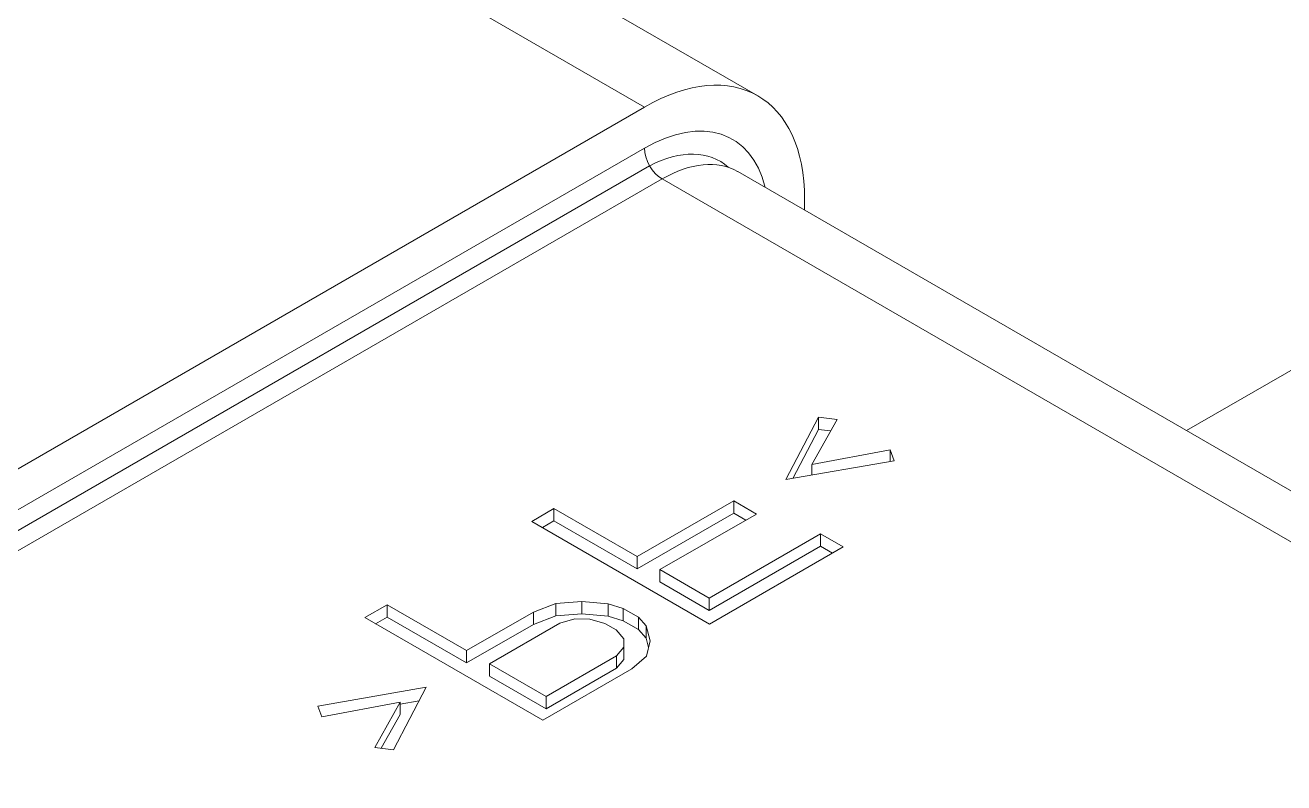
# Model space of a CAD drawing. Header units: millimetres. Extents: x 409 to 1151, y 1574 to 2099.
# Drawn here: x 991.64 to 1009.3, y 1790.19 to 1800.82 of the extents above; entities that cross this region are included whole.
import ezdxf

# ---------------------------------------------------------------- set-up
doc = ezdxf.new("R2010")
doc.units = ezdxf.units.MM
doc.layers.add('core', color=7, linetype='Continuous', lineweight=20)

msp = doc.modelspace()

# ---------------------------------------------------------------- linework, layer by layer
at = {"layer": 'core', "linetype": 'Continuous'}
for p, q in [((1001.918, 1799.832), (985.425, 1809.354)), ((983.836, 1809.196), (1000.329, 1799.674)), ((1007.937, 1795.134), (1017.791, 1800.823)), ((1000.329, 1799.674), (975.357, 1785.257)), ((975.357, 1784.68), (1000.329, 1799.098)), ((975.43, 1784.434), (1000.402, 1798.851)), ((975.607, 1784.248), (1000.578, 1798.665)), ((1000.578, 1798.665), (1017.439, 1788.93)), ((1018.499, 1789.035), (1001.638, 1798.77)), ((1002.576, 1798.228), (1002.576, 1798.377)), ((1002.769, 1795.322), (1002.311, 1794.445)), ((1002.769, 1795.149), (1002.769, 1795.322)), ((1003.032, 1795.29), (1002.769, 1795.322)), ((1002.769, 1795.149), (1002.411, 1794.462)), ((1002.676, 1794.655), (1003.032, 1795.29)), ((1002.941, 1795.128), (1002.769, 1795.149)), ((1003.776, 1794.861), (1002.676, 1794.655)), ((1003.776, 1794.699), (1003.776, 1794.861)), ((1003.831, 1794.709), (1003.776, 1794.861)), ((1002.311, 1794.445), (1003.831, 1794.709)), ((1002.676, 1794.508), (1002.676, 1794.655)), ((1001.581, 1794.146), (1000.228, 1793.365)), ((1001.581, 1793.973), (1001.581, 1794.146)), ((1001.9, 1793.961), (1001.581, 1794.146)), ((999.059, 1794.039), (998.747, 1793.859)), ((999.059, 1793.866), (999.059, 1794.039)), ((1000.228, 1793.365), (999.059, 1794.039)), ((1001.581, 1793.973), (1000.228, 1793.192)), ((1000.547, 1793.181), (1001.9, 1793.961)), ((1001.75, 1793.875), (1001.581, 1793.973)), ((998.747, 1793.859), (1001.244, 1792.418)), ((999.059, 1793.866), (998.897, 1793.773)), ((1000.228, 1793.192), (999.059, 1793.866)), ((1002.798, 1793.683), (1001.238, 1792.782)), ((1002.798, 1793.51), (1002.798, 1793.683)), ((1003.117, 1793.499), (1002.798, 1793.683)), ((1000.228, 1793.192), (1000.228, 1793.365)), ((1002.798, 1793.51), (1001.238, 1792.609)), ((1001.244, 1792.418), (1003.117, 1793.499)), ((1002.967, 1793.412), (1002.798, 1793.51)), ((1000.547, 1793.008), (1000.547, 1793.181)), ((1001.238, 1792.782), (1000.547, 1793.181)), ((1001.238, 1792.609), (1000.547, 1793.008)), ((996.718, 1792.688), (996.406, 1792.508)), ((996.718, 1792.515), (996.718, 1792.688)), ((997.834, 1792.044), (996.718, 1792.688)), ((999.084, 1792.704), (998.77, 1792.584)), ((999.451, 1792.732), (999.084, 1792.704)), ((999.084, 1792.531), (999.084, 1792.704)), ((999.451, 1792.559), (999.451, 1792.732)), ((999.82, 1792.699), (999.451, 1792.732)), ((999.82, 1792.526), (999.82, 1792.699)), ((1000.031, 1792.637), (999.82, 1792.699)), ((1001.238, 1792.609), (1001.238, 1792.782)), ((996.406, 1792.508), (998.903, 1791.066)), ((996.718, 1792.515), (996.556, 1792.421)), ((997.834, 1791.871), (996.718, 1792.515)), ((998.77, 1792.584), (997.834, 1792.044)), ((998.77, 1792.411), (998.77, 1792.584)), ((999.084, 1792.531), (998.77, 1792.411)), ((999.451, 1792.559), (999.084, 1792.531)), ((999.141, 1792.43), (999.35, 1792.49)), ((999.35, 1792.49), (999.561, 1792.488)), ((999.82, 1792.526), (999.451, 1792.559)), ((999.561, 1792.488), (999.772, 1792.426)), ((1000.031, 1792.464), (999.82, 1792.526)), ((1000.031, 1792.464), (1000.031, 1792.637)), ((1000.244, 1792.515), (1000.031, 1792.637)), ((1000.244, 1792.342), (1000.244, 1792.515)), ((1000.351, 1792.393), (1000.244, 1792.515)), ((998.77, 1792.411), (997.834, 1791.871)), ((998.153, 1791.86), (999.141, 1792.43)), ((999.772, 1792.426), (999.932, 1792.334)), ((999.932, 1792.334), (1000.039, 1792.212)), ((1000.244, 1792.342), (1000.031, 1792.464)), ((1000.351, 1792.22), (1000.244, 1792.342)), ((1000.351, 1792.22), (1000.351, 1792.393)), ((1000.408, 1792.18), (1000.351, 1792.393)), ((1000.039, 1792.212), (1000.041, 1792.091)), ((1000.386, 1792.087), (1000.351, 1792.22)), ((1000.359, 1791.968), (1000.408, 1792.18)), ((997.834, 1791.871), (997.834, 1792.044)), ((999.938, 1791.97), (998.95, 1791.399)), ((1000.041, 1792.091), (999.938, 1791.97)), ((999.938, 1791.797), (999.938, 1791.97)), ((1000.041, 1791.918), (1000.041, 1792.091)), ((1000.152, 1791.787), (1000.359, 1791.968)), ((998.153, 1791.687), (998.153, 1791.86)), ((998.95, 1791.399), (998.153, 1791.86)), ((998.903, 1791.066), (1000.152, 1791.787)), ((999.938, 1791.797), (998.95, 1791.226)), ((1000.041, 1791.918), (999.938, 1791.797)), ((998.95, 1791.226), (998.153, 1791.687)), ((997.265, 1791.531), (995.745, 1791.267)), ((996.808, 1790.654), (997.265, 1791.531)), ((995.745, 1791.267), (995.801, 1791.115)), ((995.801, 1791.115), (996.901, 1791.321)), ((996.901, 1791.321), (996.545, 1790.686)), ((997.166, 1791.341), (996.901, 1791.295)), ((996.901, 1791.148), (996.901, 1791.321)), ((998.95, 1791.226), (998.95, 1791.399)), ((996.901, 1791.148), (996.635, 1790.675)), ((996.545, 1790.686), (996.808, 1790.654))]:
    msp.add_line(p, q, dxfattribs=at)
for centre, major_axis, start_param, end_param in [((1000.329, 1797.079), (1.589, 2.753), 5.497787, 7.068583), ((1000.329, 1797.079), (-1.236, -2.141), 2.600503, 3.926991), ((1000.578, 1798.953), (-0.177, 0.306), 0.785398, 2.356194), ((1000.329, 1797.079), (1.059, 1.835), 6.165087, 7.019135), ((1000.578, 1796.935), (-1.059, -1.835), 3.141592, 3.926991)]:
    msp.add_ellipse(centre, major_axis=major_axis, ratio=0.57735, start_param=start_param, end_param=end_param, dxfattribs=at)

doc.saveas('drawing.dxf')
